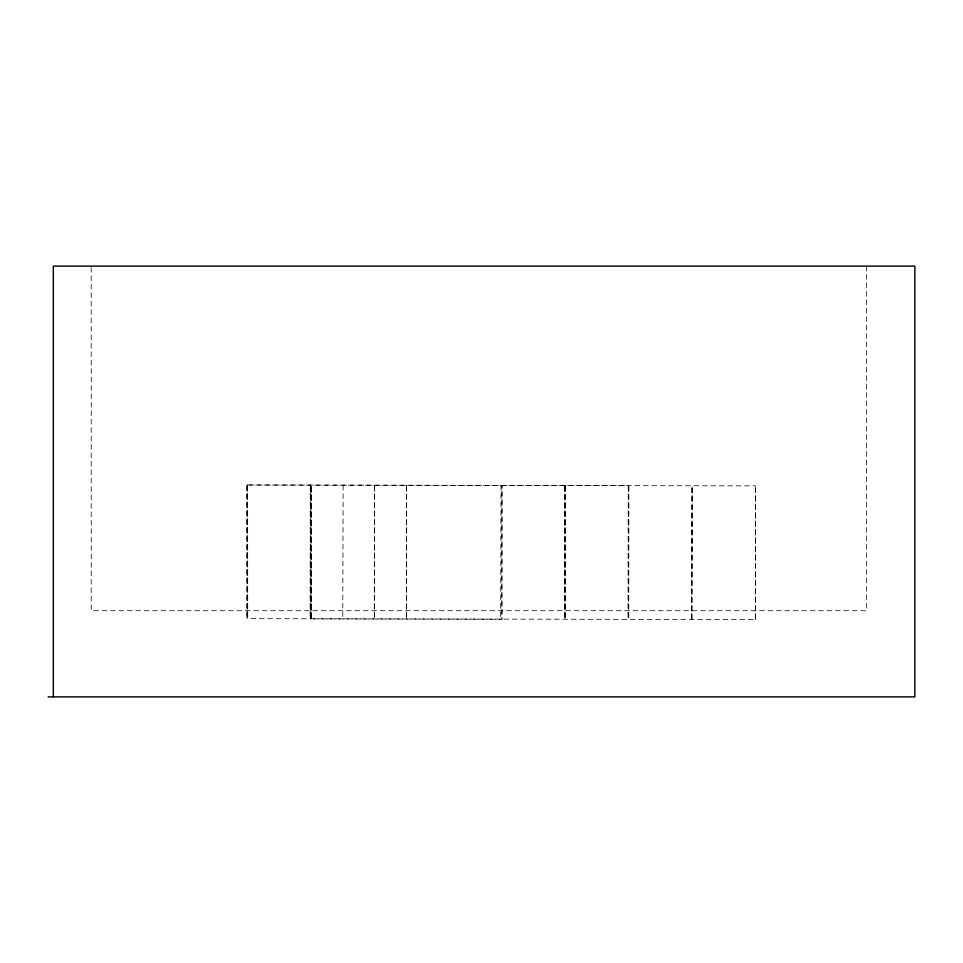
<?xml version="1.0" encoding="UTF-8"?>
<svg xmlns="http://www.w3.org/2000/svg" width="963" height="963" viewBox="0 0 963 963"><rect width="100%" height="100%" fill="white"/><g stroke="black" fill="none" stroke-linecap="round" stroke-linejoin="round"><path stroke-width="0.72" stroke-dasharray="4.82 3.61" d="M246.937 484.967L246.997 618.703L246.937 484.967L628.37 485.629M310.784 618.848L310.856 485.135M311.326 618.932L311.41 485.208L311.193 618.908L501.904 619.233L501.988 485.521L501.904 619.233M628.237 485.605L628.008 619.305M691.795 619.45L692.012 485.749M691.928 619.474L692.156 485.773L691.663 619.426M755.474 619.57L755.546 485.858L755.474 619.57L246.721 618.655M247.214 485.003L755.69 485.882M501.025 485.376L500.664 619.053M343.129 485.256L342.768 618.932M866.592 266.125L866.592 610.723L91.22 610.723L91.22 266.125M247.635 485.063L247.684 618.8L247.635 485.063M310.315 485.051L310.23 618.764L310.315 485.051M310.724 485.111L310.917 618.86L310.724 485.111M374.39 485.232L374.318 618.944L374.39 485.232M406.494 485.34L406.41 619.053L406.494 485.34M564.559 485.484L564.474 619.197L564.559 485.484M565.389 485.605L565.305 619.317L565.389 485.605M628.779 485.689L628.707 619.402L628.779 485.689"/><path stroke-width="1.44" d="M48.15 696.875L914.85 696.875L914.85 266.125L53.326 266.125L53.326 696.875"/></g></svg>
